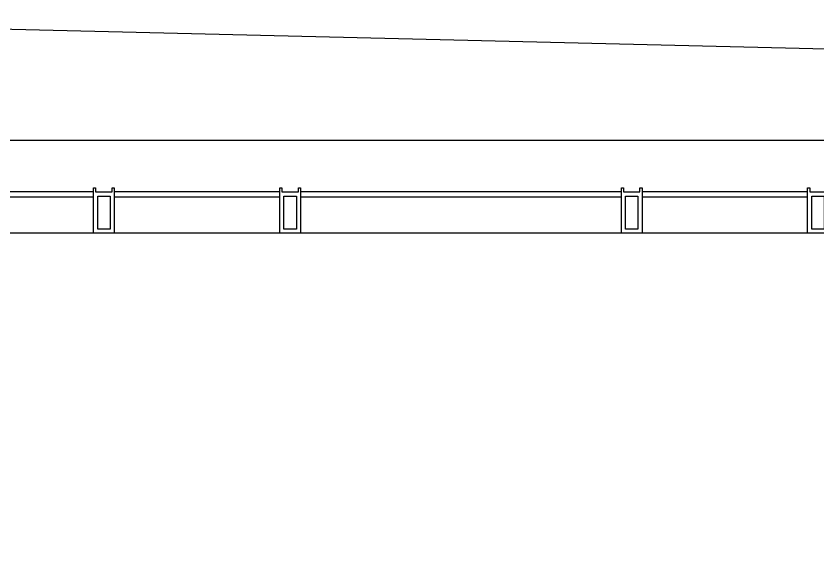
# Model space of a CAD drawing. Header units: inches. Extents: x 10 to 166961, y -47 to 131592.
# Drawn here: x 136649 to 140523, y 42409 to 45062 of the extents above; entities that cross this region are included whole.
import ezdxf

# ---------------------------------------------------------------- set-up
doc = ezdxf.new("R2010")
doc.units = ezdxf.units.IN
doc.header["$MEASUREMENT"] = 0
for name, color, linetype in [('METAL', 7, 'Continuous'), ('stair', 2, 'Continuous'), ('windows', 4, 'Continuous'), ('修改', 1, 'Continuous')]:
    doc.layers.add(name, color=color, linetype=linetype)

# ---------------------------------------------------------------- blocks, each defined once
blk = doc.blocks.new('Metal')
at = {"layer": 'METAL', "color": 4}
for points in [[(-50, 20), (-40, 20), (-40, 0), (40, 0), (40, 20), (50, 20), (50, -200), (-50, -200)], [(-30, -20), (30, -20), (30, -180), (-30, -180)]]:
    blk.add_lwpolyline(points, close=True, dxfattribs=at)

msp = doc.modelspace()

# ---------------------------------------------------------------- linework, layer by layer
at = {"layer": 'stair', "color": 6}
for points in [[(134023.5, 44287), (134023.5, 45062), (155048.1, 44553.6), (154748.4, 35062), (154748.4, 35062)], [(134023.5, 44462), (154648.4, 44462), (154648.4, 21062), (133023.4, 21062), (133023.4, 21312)]]:
    msp.add_lwpolyline(points, dxfattribs=at)
at = {"layer": 'windows', "color": 2}
for p, q in [((137023.4, 44212), (135473.4, 44212)), ((137923.4, 44212), (137123.4, 44212)), ((139573.4, 44212), (138023.4, 44212)), ((140473.4, 44212), (139673.4, 44212)), ((137023.4, 44187), (135473.4, 44187)), ((137923.4, 44187), (137123.4, 44187)), ((139573.4, 44187), (138023.4, 44187)), ((140473.4, 44187), (139673.4, 44187)), ((142623.4, 44012), (134623.5, 44012))]:
    msp.add_line(p, q, dxfattribs=at)

# ---------------------------------------------------------------- block references
at = {"layer": '修改', "color": 2}
for p in [(137073.4, 44212), (137973.4, 44212), (139623.4, 44212), (140523.4, 44212)]:
    msp.add_blockref('Metal', p, dxfattribs=at)

doc.saveas('drawing.dxf')
